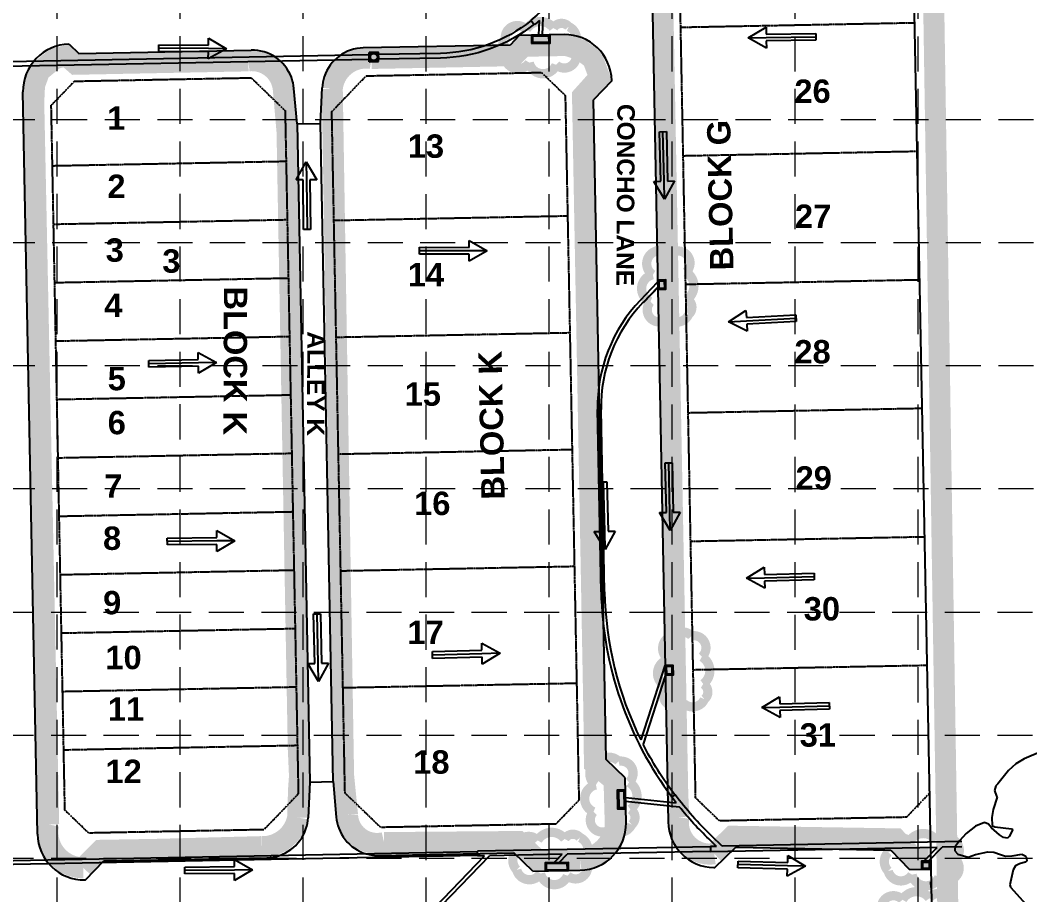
# Model space of a CAD drawing. Header units: inches. Extents: x 2520351 to 2523325, y 7106287 to 7111535.
# Drawn here: x 2521446.8 to 2521878.9, y 7106853.2 to 7107227.4 of the extents above; entities that cross this region are included whole.
import ezdxf
from ezdxf.enums import TextEntityAlignment as Align

# ---------------------------------------------------------------- set-up
doc = ezdxf.new("R2010")
doc.units = ezdxf.units.IN
doc.header["$MEASUREMENT"] = 0
for name, pattern in [('DASHED', [0.75, 0.5, -0.25]), ('HIDDEN', [0.375, 0.25, -0.125]), ('XSITE-SC2$0$PHANTOM2', [1.25, 0.625, -0.125, 0.125, -0.125, 0.125, -0.125])]:
    doc.linetypes.add(name, pattern=pattern)
for name, color, linetype in [('1 EROSION BLANKET', 84, 'Continuous'), ('CONTOURS', 35, 'Continuous'), ('GRID', 254, 'DASHED'), ('LEGEND', 7, 'Continuous'), ('LIMITS OF DISTURBANCE', 1, 'Continuous'), ('STORM', 5, 'Continuous'), ('TITLE-TXT', 7, 'Continuous'), ('XDAM-sc2$0$ARROWSHADE', 9, 'Continuous'), ('XPAV-sc2$0$P-ALLEY', 11, 'Continuous'), ('XPAV-sc2$0$P-FOC', 11, 'Continuous'), ('XSITE-SC$0$bdy-65acres', 1, 'Continuous'), ('XSITE-SC2$0$1-BLOCK-NUMBER', 251, 'Continuous'), ('XSITE-SC2$0$1-LOT NUMBER', 251, 'Continuous'), ('XSITE-SC2$0$P-LOTS', 251, 'XSITE-SC2$0$PHANTOM2'), ('XSITE-SC2$0$P-ROW-01', 3, 'XSITE-SC2$0$PHANTOM2'), ('XSTRM-sc2$0$dumylinel', 215, 'Continuous')]:
    doc.layers.add(name, color=color, linetype=linetype)
doc.styles.get("Standard").update_dxf_attribs({"font": 'ARIALBD.TTF'})
doc.styles.add('STREET', font='ARIALBD.TTF', dxfattribs={"height": 15})

msp = doc.modelspace()

# ---------------------------------------------------------------- linework, layer by layer
for p, q in [((2521758.42, 7107219.88), (2521766.07, 7107224.44)), ((2521766.07, 7107224.44), (2521766.11, 7107221.44)), ((2521527.39, 7107216.74), (2521527.41, 7107219.74)), ((2521527.41, 7107219.74), (2521535.09, 7107215.24)), ((2521766.19, 7107215.54), (2521758.42, 7107219.88)), ((2521766.11, 7107221.44), (2521787.32, 7107221.75)), ((2521787.36, 7107218.85), (2521766.15, 7107218.54)), ((2521766.15, 7107218.54), (2521766.19, 7107215.54)), ((2521787.32, 7107221.75), (2521787.36, 7107218.85)), ((2521506.16, 7107213.98), (2521506.18, 7107216.88)), ((2521527.37, 7107213.84), (2521506.16, 7107213.98)), ((2521506.18, 7107216.88), (2521527.39, 7107216.74)), ((2521535.09, 7107215.24), (2521527.35, 7107210.84)), ((2521527.35, 7107210.84), (2521527.37, 7107213.84)), ((2521720.49, 7107179.71), (2521723.39, 7107179.78)), ((2521721, 7107158.5), (2521720.49, 7107179.71)), ((2521723.39, 7107179.78), (2521723.89, 7107158.57)), ((2521564.9, 7107159.08), (2521569.27, 7107166.84)), ((2521569.27, 7107166.84), (2521573.8, 7107159.18)), ((2521567.9, 7107159.11), (2521564.9, 7107159.08)), ((2521568.14, 7107137.9), (2521567.9, 7107159.11)), ((2521573.8, 7107159.18), (2521570.8, 7107159.14)), ((2521570.8, 7107159.14), (2521571.04, 7107137.93)), ((2521718, 7107158.43), (2521721, 7107158.5)), ((2521722.63, 7107150.83), (2521718, 7107158.43)), ((2521726.89, 7107158.64), (2521722.63, 7107150.83)), ((2521723.89, 7107158.57), (2521726.89, 7107158.64)), ((2521571.04, 7107137.93), (2521568.14, 7107137.9)), ((2521638.97, 7107130.18), (2521638.98, 7107133.18)), ((2521638.98, 7107133.18), (2521646.68, 7107128.7)), ((2521617.75, 7107127.36), (2521617.76, 7107130.26)), ((2521638.96, 7107127.28), (2521617.75, 7107127.36)), ((2521617.76, 7107130.26), (2521638.97, 7107130.18)), ((2521646.68, 7107128.7), (2521638.95, 7107124.28)), ((2521638.95, 7107124.28), (2521638.96, 7107127.28)), ((2521750.01, 7107098.36), (2521757.47, 7107103.23)), ((2521757.47, 7107103.23), (2521757.63, 7107100.23)), ((2521757.63, 7107100.23), (2521778.81, 7107101.4)), ((2521778.81, 7107101.4), (2521778.97, 7107098.5)), ((2521757.96, 7107094.34), (2521750.01, 7107098.36)), ((2521778.97, 7107098.5), (2521757.79, 7107097.34)), ((2521757.79, 7107097.34), (2521757.96, 7107094.34)), ((2521523.05, 7107082.27), (2521522.98, 7107085.27)), ((2521522.98, 7107085.27), (2521530.79, 7107080.99)), ((2521501.84, 7107081.8), (2521523.05, 7107082.27)), ((2521501.91, 7107078.9), (2521501.84, 7107081.8)), ((2521523.11, 7107079.37), (2521501.91, 7107078.9)), ((2521523.18, 7107076.37), (2521523.11, 7107079.37)), ((2521530.79, 7107080.99), (2521523.18, 7107076.37)), ((2521722.93, 7107037.97), (2521725.83, 7107038.04)), ((2521723.44, 7107016.77), (2521722.93, 7107037.97)), ((2521725.83, 7107038.04), (2521726.33, 7107016.84)), ((2521695.04, 7107029.86), (2521697.94, 7107029.93)), ((2521695.55, 7107008.66), (2521695.04, 7107029.86)), ((2521697.94, 7107029.93), (2521698.44, 7107008.73)), ((2521720.44, 7107016.7), (2521723.44, 7107016.77)), ((2521725.07, 7107009.1), (2521720.44, 7107016.7)), ((2521729.34, 7107016.91), (2521725.07, 7107009.1)), ((2521726.33, 7107016.84), (2521729.34, 7107016.91)), ((2521509.78, 7107005.79), (2521530.99, 7107006.02)), ((2521530.99, 7107006.02), (2521530.96, 7107009.02)), ((2521530.96, 7107009.02), (2521538.71, 7107004.65)), ((2521692.55, 7107008.59), (2521695.55, 7107008.66)), ((2521697.18, 7107000.99), (2521692.55, 7107008.59)), ((2521701.44, 7107008.8), (2521697.18, 7107000.99)), ((2521698.44, 7107008.73), (2521701.44, 7107008.8)), ((2521509.81, 7107002.89), (2521509.78, 7107005.79)), ((2521531.02, 7107003.12), (2521509.81, 7107002.89)), ((2521531.05, 7107000.12), (2521531.02, 7107003.12)), ((2521538.71, 7107004.65), (2521531.05, 7107000.12)), ((2521757.71, 7106988.66), (2521765.31, 7106993.3)), ((2521765.31, 7106993.3), (2521765.39, 7106990.3)), ((2521765.53, 7106984.4), (2521757.71, 7106988.66)), ((2521765.39, 7106990.3), (2521786.59, 7106990.81)), ((2521786.59, 7106990.81), (2521786.66, 7106987.91)), ((2521786.66, 7106987.91), (2521765.46, 7106987.4)), ((2521765.46, 7106987.4), (2521765.53, 7106984.4)), ((2521572.43, 7106973.36), (2521575.33, 7106973.43)), ((2521572.93, 7106952.15), (2521572.43, 7106973.36)), ((2521575.33, 7106973.43), (2521575.83, 7106952.22)), ((2521644.44, 7106957.8), (2521644.36, 7106960.8)), ((2521644.36, 7106960.8), (2521652.19, 7106956.57)), ((2521623.24, 7106957.21), (2521644.44, 7106957.8)), ((2521623.32, 7106954.31), (2521623.24, 7106957.21)), ((2521644.52, 7106954.9), (2521623.32, 7106954.31)), ((2521644.61, 7106951.9), (2521644.52, 7106954.9)), ((2521652.19, 7106956.57), (2521644.61, 7106951.9)), ((2521569.93, 7106952.08), (2521572.93, 7106952.15)), ((2521574.57, 7106944.48), (2521569.93, 7106952.08)), ((2521578.83, 7106952.29), (2521574.57, 7106944.48)), ((2521575.83, 7106952.22), (2521578.83, 7106952.29)), ((2521764.23, 7106933.3), (2521771.83, 7106937.93)), ((2521771.83, 7106937.93), (2521771.9, 7106934.93)), ((2521772.04, 7106929.03), (2521764.23, 7106933.3)), ((2521771.9, 7106934.93), (2521793.11, 7106935.44)), ((2521793.18, 7106932.54), (2521771.97, 7106932.03)), ((2521793.11, 7106935.44), (2521793.18, 7106932.54)), ((2521771.97, 7106932.03), (2521772.04, 7106929.03)), ((2521538.55, 7106865.2), (2521538.53, 7106868.2)), ((2521538.53, 7106868.2), (2521546.27, 7106863.81)), ((2521754.04, 7106864.68), (2521754.12, 7106867.58)), ((2521754.12, 7106867.58), (2521775.32, 7106867)), ((2521775.32, 7106867), (2521775.41, 7106870.01)), ((2521775.41, 7106870.01), (2521782.99, 7106865.35)), ((2521517.34, 7106865.04), (2521538.55, 7106865.2)), ((2521517.36, 7106862.14), (2521517.34, 7106865.04)), ((2521546.27, 7106863.81), (2521538.6, 7106859.3)), ((2521775.25, 7106864.11), (2521754.04, 7106864.68)), ((2521782.99, 7106865.35), (2521775.16, 7106861.11)), ((2521775.16, 7106861.11), (2521775.25, 7106864.11)), ((2521538.57, 7106862.3), (2521517.36, 7106862.14)), ((2521538.6, 7106859.3), (2521538.57, 7106862.3)), ((2521836.69, 7106856.34), (2521836.64, 7106858.74))]:
    msp.add_line(p, q)
at = {"layer": '1 EROSION BLANKET', "const_width": 9}
msp.add_lwpolyline([(2521667.7, 7107528.26, -0.793115), (2521721.09, 7107459.65, 0.160303), (2521717.81, 7107448.63), (2521728.25, 7106896.83), (2521728.71, 7106886.41, 0.507489), (2521743.88, 7106870.71), (2521751.69, 7106878.21), (2521821.66, 7106877.1), (2521829.55, 7106868.59), (2521835.63, 7106868.49)], format="xyb", dxfattribs=at)
for points in [[(2521692.61, 7106909.12), (2521692.4, 7106929.55), (2521687.51, 7107194.93), (2521694.79, 7107203.04), (2521691.9, 7107210.8), (2521686.7, 7107214.72), (2521680.68, 7107216.62), (2521662.24, 7107216.29), (2521658.12, 7107212.27), (2521597.21, 7107211.07, 0.432061), (2521580.4, 7107198.09), (2521585.24, 7106904.3), (2521586.93, 7106887.36, 0.475069), (2521602.61, 7106875.5), (2521659.97, 7106875.96), (2521668.15, 7106868.24), (2521686.58, 7106868.24, 0.33012), (2521701.57, 7106881.85), (2521701, 7106902.12), (2521693.27, 7106908.51)], [(2521566.38, 7106903.96), (2521565.86, 7106915.77), (2521561.05, 7107179.67), (2521559.46, 7107197.8, 0.42143), (2521544.48, 7107210.05), (2521470.7, 7107208.59), (2521466.54, 7107212.24), (2521461.58, 7107210.94), (2521455.13, 7107205.6), (2521452.97, 7107199.62), (2521452.63, 7107192.23), (2521459.02, 7106883.31, 0.477617), (2521473.9, 7106864.7), (2521481.26, 7106872.19), (2521504.63, 7106872.59), (2521550.12, 7106873.77, 0.370518), (2521565.6, 7106886.25), (2521565.99, 7106898.58)]]:
    msp.add_lwpolyline(points, format="xyb", close=True, dxfattribs=at)
at = {"layer": 'CONTOURS'}
for p, q in [((2521876.55, 7106911.35, 715), (2521872.92, 7106909.26, 715)), ((2521884.29, 7106914.63, 715), (2521876.55, 7106911.35, 715)), ((2521869.81, 7106906.42, 715), (2521866.94, 7106902.82, 715)), ((2521872.92, 7106909.26, 715), (2521869.81, 7106906.42, 715)), ((2521866.37, 7106902.09, 715), (2521865.8, 7106901.36, 715)), ((2521866.94, 7106902.82, 715), (2521866.37, 7106902.09, 715)), ((2521864.47, 7106899.83, 715), (2521863.83, 7106897.77, 715)), ((2521863.83, 7106897.77, 715), (2521864.67, 7106895.41, 715)), ((2521865.2, 7106900.66, 715), (2521864.47, 7106899.83, 715)), ((2521865.8, 7106901.36, 715), (2521865.2, 7106900.66, 715)), ((2521864.91, 7106894.99, 715), (2521863.27, 7106889.72, 715)), ((2521864.67, 7106895.41, 715), (2521864.89, 7106895.04, 715)), ((2521864.89, 7106895.04, 715), (2521864.91, 7106894.99, 715)), ((2521863.27, 7106889.72, 715), (2521862.64, 7106886.17, 715)), ((2521862.64, 7106886.17, 715), (2521862.84, 7106882.77, 715)), ((2521855.68, 7106882.51, 715), (2521851.71, 7106879.44, 715)), ((2521859.59, 7106884.14, 715), (2521855.68, 7106882.51, 715)), ((2521861.26, 7106883.42, 715), (2521859.59, 7106884.14, 715)), ((2521862.49, 7106881.77, 715), (2521861.26, 7106883.42, 715)), ((2521865.96, 7106878.8, 715), (2521862.49, 7106881.77, 715)), ((2521862.84, 7106882.77, 715), (2521862.93, 7106882.61, 715)), ((2521862.93, 7106882.61, 715), (2521863.94, 7106882.26, 715)), ((2521863.94, 7106882.26, 715), (2521871.07, 7106881.46, 715)), ((2521871.5, 7106880.85, 715), (2521870.15, 7106878.09, 715)), ((2521871.07, 7106881.46, 715), (2521871.47, 7106881.1, 715)), ((2521871.47, 7106881.1, 715), (2521871.5, 7106880.85, 715)), ((2521848.85, 7106876.23, 715), (2521847.13, 7106873.93, 715)), ((2521851.71, 7106879.44, 715), (2521848.85, 7106876.23, 715)), ((2521867.64, 7106877.67, 715), (2521865.96, 7106878.8, 715)), ((2521869.34, 7106877.37, 715), (2521867.64, 7106877.67, 715)), ((2521870.15, 7106878.09, 715), (2521869.34, 7106877.37, 715)), ((2521847.13, 7106873.93, 715), (2521846.82, 7106872.9, 715)), ((2521846.82, 7106872.9, 715), (2521846.84, 7106871.97, 715)), ((2521846.84, 7106871.97, 715), (2521848.2, 7106870.53, 715)), ((2521848.2, 7106870.53, 715), (2521852.54, 7106869.24, 715)), ((2521852.54, 7106869.24, 715), (2521855.74, 7106870.47, 715)), ((2521855.74, 7106870.47, 715), (2521860.96, 7106871.49, 715)), ((2521860.96, 7106871.49, 715), (2521863.59, 7106871.46, 715)), ((2521863.59, 7106871.46, 715), (2521866.33, 7106870.44, 715)), ((2521866.33, 7106870.44, 715), (2521868.55, 7106869.74, 715)), ((2521868.55, 7106869.74, 715), (2521871.34, 7106869.89, 715)), ((2521871.34, 7106869.89, 715), (2521875.59, 7106870.54, 715)), ((2521875.59, 7106870.54, 715), (2521877.2, 7106869.67, 715)), ((2521877.67, 7106867.69, 715), (2521876.96, 7106867.12, 715)), ((2521877.2, 7106869.67, 715), (2521877.73, 7106867.96, 715)), ((2521877.73, 7106867.96, 715), (2521877.67, 7106867.69, 715)), ((2521871.78, 7106863.78, 715), (2521870.36, 7106857.47, 715)), ((2521872.75, 7106865.5, 715), (2521871.78, 7106863.78, 715)), ((2521874.48, 7106866.45, 715), (2521872.75, 7106865.5, 715)), ((2521876.96, 7106867.12, 715), (2521874.48, 7106866.45, 715)), ((2521870.36, 7106857.47, 715), (2521870.69, 7106856.4, 715)), ((2521870.69, 7106856.4, 715), (2521881.28, 7106844.78, 715))]:
    msp.add_line(p, q, dxfattribs=at)
at = {"layer": 'GRID', "color": 252, "linetype": 'HIDDEN', "lineweight": 0, "ltscale": 60}
for p, q in [((2521462.68, 7106553.08), (2521462.68, 7109606.44)), ((2521515.32, 7106553.07), (2521515.32, 7109606.44)), ((2521567.97, 7106553.06), (2521567.97, 7109606.44)), ((2521620.61, 7106553.05), (2521620.61, 7109606.44)), ((2521673.25, 7106553.05), (2521673.25, 7109606.44)), ((2521725.89, 7106553.04), (2521725.89, 7109606.44)), ((2521778.53, 7106553.03), (2521778.53, 7109606.44)), ((2521831.18, 7106553.02), (2521831.18, 7109606.44)), ((2520673.05, 7107184.89), (2522673.45, 7107184.89)), ((2520673.05, 7107132.25), (2522673.45, 7107132.25)), ((2520673.05, 7107079.61), (2522673.45, 7107079.61)), ((2520673.05, 7107026.97), (2522673.45, 7107026.97)), ((2520672.55, 7106974.15), (2522672.95, 7106974.15)), ((2520672.55, 7106921.51), (2522672.95, 7106921.51)), ((2520672.55, 7106868.87), (2522672.95, 7106868.87))]:
    msp.add_line(p, q, dxfattribs=at)
at = {"layer": 'LEGEND', "color": 170, "ltscale": 100, "const_width": 3.95}
for points in [[(2521663.47, 7107223.44, 0.520567), (2521663.47, 7107223.44, 0.765195), (2521654.54, 7107218.94, 0.417879), (2521654.48, 7107210.85, 0.6649), (2521664.69, 7107209.3, 0.744833), (2521676.2, 7107208.33, 0.975642), (2521683.38, 7107215.74, 0.520567), (2521681.59, 7107224.66, 0.520567), (2521675.04, 7107224.07, 0.540264), (2521663.47, 7107223.44)], [(2521731.77, 7107119.63, 0.520567), (2521731.77, 7107119.63, 0.765195), (2521727.33, 7107128.59, 0.417879), (2521719.24, 7107128.69, 0.6649), (2521717.62, 7107118.49, 0.744833), (2521716.58, 7107106.98, 0.975642), (2521723.95, 7107099.77, 0.520567), (2521732.89, 7107101.5, 0.520567), (2521732.33, 7107108.05, 0.540264), (2521731.77, 7107119.63)], [(2521738.59, 7106954.99, 0.520567), (2521738.59, 7106954.99, 0.765195), (2521734.15, 7106963.95, 0.417879), (2521726.06, 7106964.05, 0.6649), (2521724.44, 7106953.85, 0.744833), (2521723.4, 7106942.34, 0.975642), (2521730.76, 7106935.13, 0.520567), (2521739.7, 7106936.86, 0.520567), (2521739.15, 7106943.41, 0.540264), (2521738.59, 7106954.99)], [(2521707.41, 7106901.33, 0.520567), (2521707.41, 7106901.33, 0.765195), (2521702.97, 7106910.29, 0.417879), (2521694.88, 7106910.39, 0.6649), (2521693.26, 7106900.2, 0.744833), (2521692.22, 7106888.69, 0.975642), (2521699.59, 7106881.47, 0.520567), (2521708.53, 7106883.2, 0.520567), (2521707.97, 7106889.75, 0.540264), (2521707.41, 7106901.33)], [(2521668.32, 7106876.44, 0.520567), (2521668.32, 7106876.44, 0.765195), (2521659.38, 7106871.94, 0.417879), (2521659.33, 7106863.85, 0.6649), (2521669.54, 7106862.29, 0.744833), (2521681.05, 7106861.32, 0.975642), (2521688.22, 7106868.73, 0.520567), (2521686.44, 7106877.66, 0.520567), (2521679.89, 7106877.06, 0.540264), (2521668.32, 7106876.44)], [(2521827.33, 7106875.93, 0.520567), (2521827.33, 7106875.93, 0.765195), (2521818.39, 7106871.43, 0.417879), (2521818.34, 7106863.34, 0.6649), (2521828.55, 7106861.78, 0.744833), (2521840.06, 7106860.81, 0.975642), (2521847.23, 7106868.22, 0.520567), (2521845.45, 7106877.15, 0.520567), (2521838.9, 7106876.55, 0.540264), (2521827.33, 7106875.93)], [(2521824.43, 7106851.05, 0.520567), (2521824.43, 7106851.05, 0.765195), (2521815.5, 7106846.55, 0.417879), (2521815.44, 7106838.46, 0.6649), (2521825.65, 7106836.9, 0.744833), (2521837.17, 7106835.93, 0.975642), (2521844.34, 7106843.34, 0.520567), (2521842.55, 7106852.27, 0.520567), (2521836, 7106851.67, 0.540264), (2521824.43, 7106851.05)]]:
    msp.add_lwpolyline(points, format="xyb", close=True, dxfattribs=at)
at = {"layer": 'LIMITS OF DISTURBANCE', "linetype": 'DASHED', "ltscale": 100, "const_width": 9}
msp.add_lwpolyline([(2521082.65, 7108652.3, -0.074702), (2520903.73, 7107804.13), (2521042.73, 7107757.09), (2521040.03, 7107740.87), (2521047.24, 7107725.86), (2521083.87, 7107711.75), (2520992.09, 7107487.1), (2520908.92, 7107310.63), (2520838.45, 7107181.3), (2520788.38, 7107100.7), (2520757.62, 7107043.85, 0.132205), (2520704.96, 7106821.91), (2520704.06, 7106704.68), (2520704.06, 7106697.48), (2521845.8, 7106721.63), (2521829.96, 7107737.68), (2522599.98, 7107747.75), (2522601.01, 7107723.88), (2522623.34, 7107724.91), (2522620.74, 7107814.71), (2522594.78, 7107814.19), (2522566.61, 7109366.72)], format="xyb", dxfattribs=at)
at = {"layer": 'STORM', "color": 5}
for p, q in [((2521712.31, 7107107.65), (2521719.66, 7107115.29)), ((2521713.39, 7107106.61), (2521719.7, 7107113.17)), ((2521695.46, 7106982.85), (2521693.96, 7107060.8)), ((2521696.96, 7106982.88), (2521695.46, 7107060.83)), ((2521722.73, 7106951.27), (2521712.44, 7106919.53)), ((2521722.73, 7106951.27), (2521722.83, 7106951.28)), ((2521723.01, 7106947.28), (2521713.4, 7106917.62))]:
    msp.add_line(p, q, dxfattribs=at)
at = {"layer": 'STORM', "color": 5, "ltscale": 0.25}
for p, q in [((2521742.22, 7106873.72), (2521642.53, 7106871.79)), ((2521744.86, 7106873.9), (2521742.22, 7106873.84)), ((2521839.27, 7106873.47), (2521742.26, 7106871.59)), ((2521849.83, 7106875.93), (2521747.33, 7106873.94)), ((2521849.87, 7106873.68), (2521841.39, 7106873.51)), ((2521642.53, 7106871.54), (2521355.77, 7106865.99)), ((2521642.56, 7106870.04), (2521355.8, 7106864.49)), ((2521645.51, 7106869.85), (2521642.57, 7106869.79)), ((2521678.82, 7106870.49), (2521647.63, 7106869.89)), ((2521742.26, 7106871.72), (2521680.94, 7106870.53))]:
    msp.add_line(p, q, dxfattribs=at)
at = {"layer": 'STORM', "color": 5, "flags": 128}
for points in [[(2521677.76, 7107240.71, -0.071665), (2521665.33, 7107227.44)], [(2521665.49, 7107227.25, -0.165334), (2521626.74, 7107213.23), (2521600.18, 7107212.72)], [(2521669.06, 7107227.3, -0.010662), (2521666.89, 7107225.49)], [(2521666.74, 7107225.69, -0.165334), (2521626.78, 7107211.23), (2521600.22, 7107210.72)], [(2521727.02, 7106895.91, -0.043015), (2521713.4, 7106917.62, -0.043015)]]:
    msp.add_lwpolyline(points, format="xyb", dxfattribs=at)
at = {"layer": 'STORM', "color": 5}
for points in [[(2521665.33, 7107227.44), (2521666.89, 7107225.49)], [(2521600.17, 7107213.72), (2521596.17, 7107213.64)], [(2521596.24, 7107209.64), (2521596.17, 7107213.64)], [(2521600.24, 7107209.72), (2521600.17, 7107213.72)], [(2521596.24, 7107209.64), (2521600.24, 7107209.72)], [(2521705.92, 7106894.78), (2521727.62, 7106892.47)], [(2521725.72, 7106894.93), (2521727.12, 7106895.98)], [(2521705.95, 7106893.27), (2521728.93, 7106890.82)], [(2521742.22, 7106873.84), (2521742.26, 7106871.59)]]:
    msp.add_lwpolyline(points, dxfattribs=at)
at = {"layer": 'STORM', "color": 5, "flags": 128}
for points in [[(2521668.85, 7107221.09), (2521669.06, 7107227.3)], [(2521670.35, 7107221.08), (2521670.61, 7107228.7)], [(2521596.19, 7107212.64), (2521412.78, 7107209.09)], [(2521596.22, 7107210.64), (2521417.88, 7107207.19)]]:
    msp.add_lwpolyline(points, dxfattribs=at)
at = {"layer": 'STORM', "color": 5}
for points in [[(2521665.67, 7107217.49), (2521673.67, 7107217.64), (2521673.6, 7107221.14), (2521665.6, 7107220.99)], [(2521665.67, 7107217.49), (2521673.67, 7107217.64), (2521673.6, 7107221.14), (2521665.6, 7107220.99)], [(2521666.16, 7107218), (2521673.16, 7107218.13), (2521673.11, 7107220.63), (2521666.11, 7107220.5)], [(2521719.72, 7107112.23), (2521723.21, 7107112.3), (2521723.14, 7107116.3), (2521719.64, 7107116.23)], [(2521719.72, 7107112.23), (2521723.21, 7107112.3), (2521723.14, 7107116.3), (2521719.64, 7107116.23)], [(2521720.21, 7107112.74), (2521722.71, 7107112.79), (2521722.65, 7107115.79), (2521720.15, 7107115.74)], [(2521722.91, 7106947.28), (2521726.41, 7106947.34), (2521726.33, 7106951.34), (2521722.83, 7106951.28)], [(2521722.91, 7106947.28), (2521726.41, 7106947.34), (2521726.33, 7106951.34), (2521722.83, 7106951.28)], [(2521723.4, 7106947.79), (2521725.9, 7106947.83), (2521725.84, 7106950.83), (2521723.34, 7106950.79)], [(2521706.01, 7106890.02), (2521705.86, 7106898.02), (2521702.36, 7106897.95), (2521702.51, 7106889.95)], [(2521706.01, 7106890.02), (2521705.86, 7106898.02), (2521702.36, 7106897.95), (2521702.51, 7106889.95)], [(2521705.5, 7106890.51), (2521705.37, 7106897.51), (2521702.87, 7106897.46), (2521703, 7106890.46)], [(2521832.52, 7106864.07), (2521836.52, 7106863.99), (2521836.59, 7106867.49), (2521832.59, 7106867.57)], [(2521832.52, 7106864.06), (2521836.52, 7106863.98), (2521836.59, 7106867.48), (2521832.59, 7106867.56)], [(2521671.52, 7106863.35), (2521681.52, 7106863.54), (2521681.45, 7106867.04), (2521671.45, 7106866.85)], [(2521671.52, 7106863.35), (2521681.52, 7106863.54), (2521681.45, 7106867.04), (2521671.45, 7106866.85)], [(2521672.01, 7106863.86), (2521681.01, 7106864.03), (2521680.96, 7106866.53), (2521671.96, 7106866.36)], [(2521833.03, 7106864.55), (2521836.03, 7106864.49), (2521836.08, 7106866.99), (2521833.08, 7106867.05)]]:
    msp.add_lwpolyline(points, close=True, dxfattribs=at)
for points in [[(2521727.62, 7106892.47, -0.005147), (2521725.72, 7106894.93)], [(2521747.33, 7106873.94), (2521742.8, 7106878.3, -0.039676), (2521727.12, 7106895.98)], [(2521744.86, 7106873.9), (2521741.58, 7106877.04, -0.031023), (2521728.93, 7106890.82, -0.031023)]]:
    msp.add_lwpolyline(points, format="xyb", dxfattribs=at)
at = {"layer": 'STORM', "color": 5, "ltscale": 0.25}
for points in [[(2521833.57, 7106867.54), (2521839.27, 7106873.47)], [(2521835.61, 7106867.5), (2521841.39, 7106873.51)], [(2521621, 7106844.37), (2521645.51, 7106869.85)], [(2521623.12, 7106844.41), (2521647.63, 7106869.89)], [(2521642.57, 7106869.79), (2521642.53, 7106871.79)], [(2521675.39, 7106866.93), (2521678.82, 7106870.49)], [(2521677.51, 7106866.97), (2521680.94, 7106870.53)]]:
    msp.add_lwpolyline(points, dxfattribs=at)
at = {"layer": 'STORM', "color": 5}
for radius in [2, 1.5]:
    msp.add_circle((2521598.2, 7107211.68), radius, dxfattribs=at)
for centre, radius, start, end in [((2521759.69, 7107062.07), 65.75, 136.1083, 181.1083), ((2521759.69, 7107062.07), 64.25, 136.1083, 181.1083), ((2521846.19, 7106985.77), 150.75, 181.1083, 217.0201), ((2521846.19, 7106985.77), 149.25, 181.1083, 206.3492)]:
    msp.add_arc(centre, radius, start, end, dxfattribs=at)
at = {"layer": 'XDAM-sc2$0$ARROWSHADE'}
for p, q in [((2521758.42, 7107219.88), (2521766.13, 7107219.99)), ((2521766.13, 7107219.99), (2521787.34, 7107220.3)), ((2521527.38, 7107215.29), (2521506.17, 7107215.43)), ((2521535.09, 7107215.24), (2521527.38, 7107215.29)), ((2521722.44, 7107158.54), (2521721.94, 7107179.74)), ((2521569.27, 7107166.84), (2521569.35, 7107159.13)), ((2521569.35, 7107159.13), (2521569.59, 7107137.92)), ((2521722.63, 7107150.83), (2521722.44, 7107158.54)), ((2521638.97, 7107128.73), (2521617.76, 7107128.81)), ((2521646.68, 7107128.7), (2521638.97, 7107128.73)), ((2521750.01, 7107098.36), (2521757.71, 7107098.78)), ((2521757.71, 7107098.78), (2521778.89, 7107099.95)), ((2521523.08, 7107080.82), (2521501.87, 7107080.35)), ((2521530.79, 7107080.99), (2521523.08, 7107080.82)), ((2521724.89, 7107016.8), (2521724.38, 7107038.01)), ((2521697, 7107008.69), (2521696.49, 7107029.9)), ((2521725.07, 7107009.1), (2521724.89, 7107016.8)), ((2521697.18, 7107000.99), (2521697, 7107008.69)), ((2521531, 7107004.57), (2521509.79, 7107004.34)), ((2521538.71, 7107004.65), (2521531, 7107004.57)), ((2521757.71, 7106988.66), (2521765.42, 7106988.85)), ((2521765.42, 7106988.85), (2521786.63, 7106989.36)), ((2521574.38, 7106952.18), (2521573.88, 7106973.39)), ((2521644.48, 7106956.35), (2521623.28, 7106955.76)), ((2521652.19, 7106956.57), (2521644.48, 7106956.35)), ((2521574.57, 7106944.48), (2521574.38, 7106952.18)), ((2521764.23, 7106933.3), (2521771.94, 7106933.48)), ((2521771.94, 7106933.48), (2521793.14, 7106933.99)), ((2521538.56, 7106863.75), (2521517.35, 7106863.59)), ((2521546.27, 7106863.81), (2521538.56, 7106863.75)), ((2521775.29, 7106865.56), (2521754.08, 7106866.13)), ((2521782.99, 7106865.35), (2521775.29, 7106865.56))]:
    msp.add_line(p, q, dxfattribs=at)
at = {"layer": 'XPAV-sc2$0$P-ALLEY', "color": 7}
for p, q in [((2521565.32, 7107183.04), (2521563.98, 7107198.25)), ((2521575.32, 7107183.23), (2521576.06, 7107198.48)), ((2521565.32, 7107183.04), (2521575.32, 7107183.23)), ((2521565.32, 7107183.04), (2521570.77, 7106901.41)), ((2521580.76, 7106901.6), (2521575.32, 7107183.23)), ((2521570.77, 7106901.41), (2521570.02, 7106886.16)), ((2521570.77, 7106901.41), (2521580.76, 7106901.6)), ((2521580.76, 7106901.6), (2521582.1, 7106886.4))]:
    msp.add_line(p, q, dxfattribs=at)
for centre, start, end in [((2521546.05, 7107196.67), 5.022, 20.5795), ((2521594.04, 7107197.6), 161.6371, 177.1946), ((2521552.04, 7106887.04), 341.6371, 357.1941), ((2521600.03, 7106887.97), 185.0221, 200.5795)]:
    msp.add_arc(centre, 18, start, end, dxfattribs=at)
at = {"layer": 'XPAV-sc2$0$P-FOC', "color": 7}
for p, q in [((2521713.19, 7107449.64), (2521724.12, 7106884.39)), ((2521660.4, 7107220.89), (2521656.47, 7107216.81)), ((2521679.6, 7107221.26), (2521660.4, 7107220.89)), ((2521467.64, 7107217.16), (2521467.85, 7107217.16)), ((2521467.85, 7107217.16), (2521471.92, 7107213.24)), ((2521471.92, 7107213.24), (2521545.7, 7107214.67)), ((2521656.47, 7107216.81), (2521593.69, 7107215.6)), ((2521699.99, 7107201.44), (2521692.14, 7107193.29)), ((2521699.99, 7107201.44), (2521699.98, 7107201.65)), ((2521454.17, 7106879.15), (2521448.03, 7107196.77)), ((2521697.6, 7106911.07), (2521692.14, 7107193.29)), ((2521705.76, 7106903.23), (2521697.6, 7106911.07)), ((2521706.13, 7106884.02), (2521705.76, 7106903.23)), ((2521743.94, 7106864.77), (2521753.11, 7106873.6)), ((2521753.11, 7106873.6), (2521819.47, 7106872.32)), ((2521819.47, 7106872.32), (2521827.31, 7106864.17)), ((2521474.76, 7106859.54), (2521482.61, 7106867.7)), ((2521482.61, 7106867.7), (2521552.39, 7106869.05)), ((2521600.38, 7106869.97), (2521658.16, 7106871.09)), ((2521666.31, 7106863.25), (2521658.16, 7106871.09)), ((2521666.31, 7106863.25), (2521686.52, 7106863.64)), ((2521743.73, 7106864.78), (2521743.94, 7106864.78)), ((2521743.73, 7106864.78), (2521743.94, 7106864.78)), ((2521827.31, 7106864.17), (2521836.54, 7106863.99)), ((2521474.56, 7106859.54), (2521474.76, 7106859.54))]:
    msp.add_line(p, q, dxfattribs=at)
for centre, radius, start, end in [((2521679.99, 7107201.26), 20, 1.1083, 91.1083), ((2521468.03, 7107197.16), 20, 91.1083, 181.1083), ((2521546.05, 7107196.67), 18, 20.5795, 91.1083), ((2521594.04, 7107197.6), 18, 91.1083, 161.6371), ((2521552.04, 7106887.04), 18, 271.1083, 341.6371), ((2521600.03, 7106887.97), 18, 200.5795, 271.1083), ((2521686.13, 7106883.64), 20, 271.1083, 1.1083), ((2521744.12, 7106884.78), 20, 181.1083, 268.8934), ((2521474.17, 7106879.54), 20, 181.1083, 271.1083)]:
    msp.add_arc(centre, radius, start, end, dxfattribs=at)
at = {"layer": 'XSITE-SC$0$bdy-65acres', "color": 7}
msp.add_line((2521819.45, 7107747.38), (2521839.2, 7106726.57), dxfattribs=at)
at = {"layer": 'XSITE-SC2$0$P-LOTS'}
for p, q in [((2521729.55, 7107224.44), (2521829.53, 7107226.38)), ((2521730.61, 7107169.45), (2521830.59, 7107171.39)), ((2521460.64, 7107165.17), (2521560.62, 7107167.1)), ((2521460.64, 7107165.17), (2521560.62, 7107167.1)), ((2521460.64, 7107165.17), (2521560.62, 7107167.1)), ((2521460.64, 7107165.17), (2521560.62, 7107167.1)), ((2521461.13, 7107140.17), (2521561.11, 7107142.11)), ((2521461.13, 7107140.17), (2521561.11, 7107142.11)), ((2521461.13, 7107140.17), (2521561.11, 7107142.11)), ((2521461.13, 7107140.17), (2521561.11, 7107142.11)), ((2521681.1, 7107143.59), (2521581.12, 7107141.65)), ((2521681.1, 7107143.59), (2521581.12, 7107141.65)), ((2521681.1, 7107143.59), (2521581.12, 7107141.65)), ((2521461.61, 7107115.18), (2521561.59, 7107117.11)), ((2521461.61, 7107115.18), (2521561.59, 7107117.11)), ((2521461.61, 7107115.18), (2521561.59, 7107117.11)), ((2521461.61, 7107115.18), (2521561.59, 7107117.11)), ((2521731.67, 7107114.46), (2521831.66, 7107116.4)), ((2521682.07, 7107093.6), (2521582.09, 7107091.66)), ((2521682.07, 7107093.6), (2521582.09, 7107091.66)), ((2521682.07, 7107093.6), (2521582.09, 7107091.66)), ((2521462.09, 7107090.18), (2521562.07, 7107092.12)), ((2521462.09, 7107090.18), (2521562.07, 7107092.12)), ((2521462.09, 7107090.18), (2521562.07, 7107092.12)), ((2521462.09, 7107090.18), (2521562.07, 7107092.12)), ((2521462.58, 7107065.19), (2521562.56, 7107067.12)), ((2521462.58, 7107065.19), (2521562.56, 7107067.12)), ((2521462.58, 7107065.19), (2521562.56, 7107067.12)), ((2521462.58, 7107065.19), (2521562.56, 7107067.12)), ((2521732.74, 7107059.47), (2521832.72, 7107061.41)), ((2521463.06, 7107040.19), (2521563.04, 7107042.13)), ((2521463.06, 7107040.19), (2521563.04, 7107042.13)), ((2521463.06, 7107040.19), (2521563.04, 7107042.13)), ((2521463.06, 7107040.19), (2521563.04, 7107042.13)), ((2521683.04, 7107043.61), (2521583.05, 7107041.67)), ((2521683.04, 7107043.61), (2521583.05, 7107041.67)), ((2521683.04, 7107043.61), (2521583.05, 7107041.67)), ((2521463.54, 7107015.2), (2521563.53, 7107017.13)), ((2521463.54, 7107015.2), (2521563.53, 7107017.13)), ((2521463.54, 7107015.2), (2521563.53, 7107017.13)), ((2521463.54, 7107015.2), (2521563.53, 7107017.13)), ((2521733.8, 7107004.48), (2521833.78, 7107006.42)), ((2521684, 7106993.62), (2521584.02, 7106991.68)), ((2521684, 7106993.62), (2521584.02, 7106991.68)), ((2521684, 7106993.62), (2521584.02, 7106991.68)), ((2521464.03, 7106990.2), (2521564.01, 7106992.14)), ((2521464.03, 7106990.2), (2521564.01, 7106992.14)), ((2521464.03, 7106990.2), (2521564.01, 7106992.14)), ((2521464.03, 7106990.2), (2521564.01, 7106992.14)), ((2521464.51, 7106965.21), (2521564.49, 7106967.14)), ((2521464.51, 7106965.21), (2521564.49, 7106967.14)), ((2521464.51, 7106965.21), (2521564.49, 7106967.14)), ((2521464.51, 7106965.21), (2521564.49, 7106967.14)), ((2521734.87, 7106949.49), (2521834.85, 7106951.43)), ((2521464.99, 7106940.21), (2521564.98, 7106942.15)), ((2521464.99, 7106940.21), (2521564.98, 7106942.15)), ((2521464.99, 7106940.21), (2521564.98, 7106942.15)), ((2521464.99, 7106940.21), (2521564.98, 7106942.15)), ((2521684.97, 7106943.62), (2521584.99, 7106941.69)), ((2521684.97, 7106943.62), (2521584.99, 7106941.69)), ((2521684.97, 7106943.62), (2521584.99, 7106941.69)), ((2521465.48, 7106915.22), (2521565.46, 7106917.15)), ((2521465.48, 7106915.22), (2521565.46, 7106917.15)), ((2521465.48, 7106915.22), (2521565.46, 7106917.15)), ((2521465.48, 7106915.22), (2521565.46, 7106917.15))]:
    msp.add_line(p, q, dxfattribs=at)
at = {"layer": 'XSITE-SC2$0$P-ROW-01', "color": 7}
for p, q in [((2521735.93, 7106894.6), (2521725.07, 7107455.9)), ((2521735.93, 7106894.6), (2521725.07, 7107455.9)), ((2521735.93, 7106894.6), (2521725.07, 7107455.9)), ((2521735.93, 7106894.6), (2521725.07, 7107455.9)), ((2521594.92, 7107203.62), (2521669.91, 7107205.07)), ((2521594.92, 7107203.62), (2521669.91, 7107205.07)), ((2521594.92, 7107203.62), (2521669.91, 7107205.07)), ((2521594.92, 7107203.62), (2521669.91, 7107205.07)), ((2521669.91, 7107205.07), (2521680.1, 7107195.26)), ((2521669.91, 7107205.07), (2521680.1, 7107195.26)), ((2521669.91, 7107205.07), (2521680.1, 7107195.26)), ((2521669.91, 7107205.07), (2521680.1, 7107195.26)), ((2521469.95, 7107201.2), (2521460.14, 7107191.01)), ((2521469.95, 7107201.2), (2521460.14, 7107191.01)), ((2521469.95, 7107201.2), (2521460.14, 7107191.01)), ((2521469.95, 7107201.2), (2521460.14, 7107191.01)), ((2521545.81, 7107202.67), (2521469.95, 7107201.2)), ((2521545.81, 7107202.67), (2521469.95, 7107201.2)), ((2521545.81, 7107202.67), (2521560.21, 7107188.74)), ((2521580.22, 7107188.33), (2521594.92, 7107203.62)), ((2521580.22, 7107188.33), (2521594.92, 7107203.62)), ((2521580.22, 7107188.33), (2521594.92, 7107203.62)), ((2521580.22, 7107188.33), (2521594.92, 7107203.62)), ((2521680.1, 7107195.26), (2521685.94, 7106893.63)), ((2521680.1, 7107195.26), (2521685.94, 7106893.63)), ((2521680.1, 7107195.26), (2521685.94, 7106893.63)), ((2521680.1, 7107195.26), (2521685.94, 7106893.63)), ((2521465.98, 7106889.38), (2521460.14, 7107191.01)), ((2521465.98, 7106889.38), (2521460.14, 7107191.01)), ((2521465.98, 7106889.38), (2521460.14, 7107191.01)), ((2521465.98, 7106889.38), (2521460.14, 7107191.01)), ((2521560.21, 7107188.74), (2521565.86, 7106896.31)), ((2521560.21, 7107188.74), (2521565.86, 7106896.31)), ((2521560.21, 7107188.74), (2521565.86, 7106896.31)), ((2521560.21, 7107188.74), (2521565.86, 7106896.31)), ((2521585.86, 7106896.7), (2521580.22, 7107188.33)), ((2521585.86, 7106896.7), (2521580.22, 7107188.33)), ((2521585.86, 7106896.7), (2521580.22, 7107188.33)), ((2521585.86, 7106896.7), (2521580.22, 7107188.33)), ((2521565.86, 7106896.31), (2521551.16, 7106881.02)), ((2521565.86, 7106896.31), (2521551.16, 7106881.02)), ((2521565.86, 7106896.31), (2521551.16, 7106881.02)), ((2521565.86, 7106896.31), (2521551.16, 7106881.02)), ((2521601.15, 7106881.99), (2521585.86, 7106896.7)), ((2521601.15, 7106881.99), (2521585.86, 7106896.7)), ((2521601.15, 7106881.99), (2521585.86, 7106896.7)), ((2521601.15, 7106881.99), (2521585.86, 7106896.7)), ((2521685.94, 7106893.63), (2521676.13, 7106883.44)), ((2521685.94, 7106893.63), (2521676.13, 7106883.44)), ((2521685.94, 7106893.63), (2521676.13, 7106883.44)), ((2521685.94, 7106893.63), (2521676.13, 7106883.44)), ((2521746.12, 7106884.8), (2521735.93, 7106894.6)), ((2521746.12, 7106884.8), (2521735.93, 7106894.6)), ((2521746.12, 7106884.8), (2521735.93, 7106894.6)), ((2521746.12, 7106884.8), (2521735.93, 7106894.6)), ((2521826.1, 7106886.32), (2521835.91, 7106896.54)), ((2521476.17, 7106879.57), (2521465.98, 7106889.38)), ((2521476.17, 7106879.57), (2521465.98, 7106889.38)), ((2521476.17, 7106879.57), (2521465.98, 7106889.38)), ((2521476.17, 7106879.57), (2521465.98, 7106889.38)), ((2521826.12, 7106886.34), (2521746.12, 7106884.8)), ((2521826.12, 7106886.34), (2521746.12, 7106884.8)), ((2521826.12, 7106886.34), (2521746.12, 7106884.8)), ((2521826.12, 7106886.34), (2521746.12, 7106884.8)), ((2521551.16, 7106881.02), (2521476.17, 7106879.57)), ((2521551.16, 7106881.02), (2521476.17, 7106879.57)), ((2521551.16, 7106881.02), (2521476.17, 7106879.57)), ((2521551.16, 7106881.02), (2521476.17, 7106879.57)), ((2521676.13, 7106883.44), (2521601.15, 7106881.99)), ((2521676.13, 7106883.44), (2521601.15, 7106881.99)), ((2521676.13, 7106883.44), (2521601.15, 7106881.99)), ((2521676.13, 7106883.44), (2521601.15, 7106881.99))]:
    msp.add_line(p, q, dxfattribs=at)
at = {"layer": 'XSTRM-sc2$0$dumylinel'}
msp.add_lwpolyline([(2521720.31, 7107113.62), (2521713.48, 7107106.53)], dxfattribs=at)

# ---------------------------------------------------------------- texts
at = {"layer": 'TITLE-TXT', "style": 'STREET'}
for s, p in [('CONCHO LANE', (2521702.42, 7107191.64)), ('ALLEY K', (2521569.76, 7107094.3))]:
    msp.add_text(s, height=7.5, rotation=269.6825, dxfattribs=at).set_placement(p)
at = {"layer": 'XSITE-SC2$0$1-BLOCK-NUMBER'}
for s, rotation, p in [('BLOCK G', 91.2402, (2521746.43, 7107152.55)), ('BLOCK K', 269.8249, (2521538.91, 7107081.68)), ('BLOCK K', 91.2402, (2521648.54, 7107054.09)), ('BLOCK K', 91.2402, (2521648.54, 7107054.09)), ('BLOCK K', 91.2402, (2521648.54, 7107054.09))]:
    msp.add_text(s, height=10, rotation=rotation, dxfattribs=at).set_placement(p, align=Align.MIDDLE_CENTER)
at = {"layer": 'XSITE-SC2$0$1-LOT NUMBER'}
for s, p in [('26', (2521778.18, 7107192.06)), ('1', (2521484.05, 7107180.54)), ('1', (2521484.05, 7107180.54)), ('1', (2521484.05, 7107180.54)), ('13', (2521612.72, 7107168.56)), ('13', (2521612.72, 7107168.56)), ('13', (2521612.72, 7107168.56)), ('2', (2521484.15, 7107151.35)), ('2', (2521484.15, 7107151.35)), ('2', (2521484.15, 7107151.35)), ('27', (2521778.43, 7107138.56)), ('3', (2521483.42, 7107124.09)), ('3', (2521507.64, 7107119.4)), ('14', (2521612.72, 7107113.56)), ('14', (2521612.72, 7107113.56)), ('14', (2521612.72, 7107113.56)), ('4', (2521482.83, 7107100.44)), ('4', (2521482.83, 7107100.44)), ('4', (2521482.83, 7107100.44)), ('28', (2521778.18, 7107080.56)), ('5', (2521484.28, 7107069.07)), ('5', (2521484.28, 7107069.07)), ('5', (2521484.28, 7107069.07)), ('15', (2521611.37, 7107062.45)), ('6', (2521484.28, 7107050.24)), ('29', (2521778.68, 7107026.56)), ('7', (2521482.77, 7107023.05)), ('16', (2521615.43, 7107015.68)), ('8', (2521482.29, 7107000.76)), ('9', (2521482.31, 7106973.19)), ('30', (2521782.18, 7106970.56)), ('17', (2521612.56, 7106960.48)), ('10', (2521483.29, 7106949.71)), ('10', (2521483.29, 7106949.71)), ('10', (2521483.29, 7106949.71)), ('11', (2521484.36, 7106927.64)), ('11', (2521484.36, 7106927.64)), ('11', (2521484.36, 7106927.64)), ('31', (2521780.45, 7106916.58)), ('18', (2521615.06, 7106904.98)), ('12', (2521483.34, 7106901)), ('12', (2521483.34, 7106901)), ('12', (2521483.34, 7106901))]:
    msp.add_text(s, height=10, dxfattribs=at).set_placement(p)

doc.saveas('drawing.dxf')
